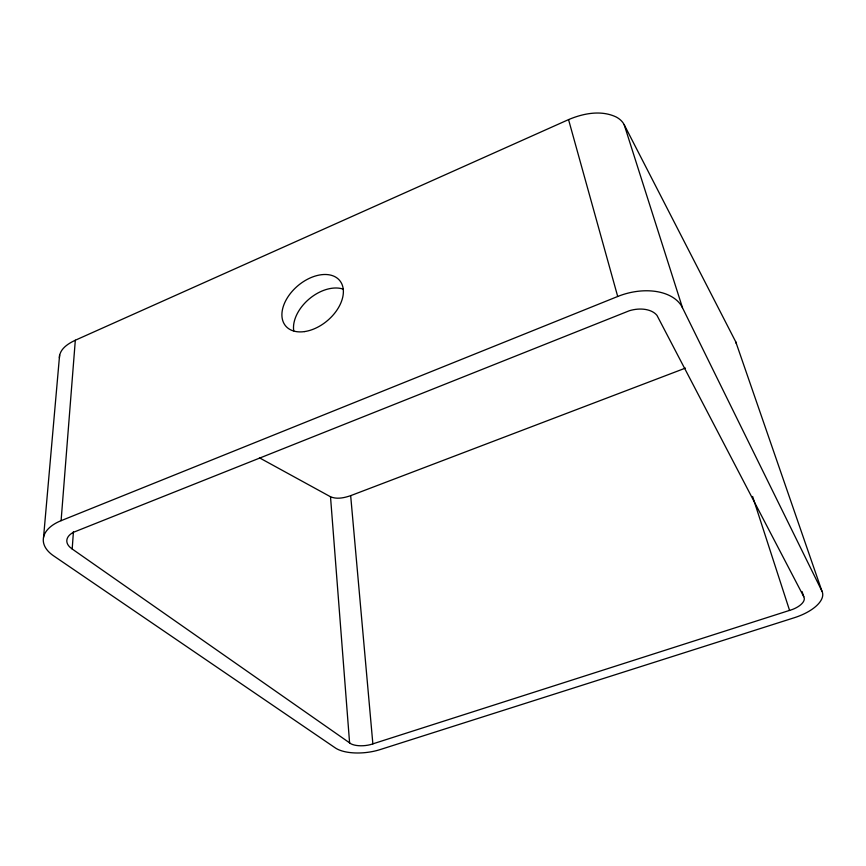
<?xml version="1.0" encoding="UTF-8"?>
<svg xmlns="http://www.w3.org/2000/svg" width="866" height="866" viewBox="0 0 866 866"><rect width="100%" height="100%" fill="white"/><g stroke="black" fill="none" stroke-linecap="round" stroke-linejoin="round"><path stroke-width="1.3" d="M802.057 591.565L804.233 598.005A18.781 8.552 -14.9 0 1 792.433 609.48L370.399 744.641A16.768 7.199 -6.3 0 1 351.066 743.883L72.192 549.001L73.437 531.562M59.397 357.831C59.473 348.966 68.187 343.585 75.32 340.23L568.551 119.616C583.327 113.349 601.156 109.83 616.246 117.029A48.496 26.998 -20.7 0 1 624.202 124.736L735.797 341.94L821.931 591.121A37.66 17.147 -14.9 0 1 794.274 617.739L380.066 749.61A33.622 14.43 -6.3 0 1 335.283 747.899L53.584 555.831A46.374 24.898 1.4 0 1 61.096 520.683L75.32 340.23M43.549 537.364L59.602 355.136M61.096 520.683L617.707 296.486A51.549 33.038 -16.4 0 1 682.462 307.701L821.931 591.121M259.486 457.843L330.509 496.759C336.928 499.52 344.322 497.831 350.665 495.655L685.45 368.104M72.192 549.001L70.059 547.301A23.133 12.416 1.4 0 1 73.491 532.276L629.365 310.732A25.709 16.476 -16.4 0 1 656.991 315.408L803.767 596.674M752.63 496.489L789.597 610.487M735.797 341.94L736.317 343.575M624.202 124.736L682.462 307.701M568.551 119.616L617.707 296.486M350.665 495.655L372.867 743.937M330.509 496.759L349.604 743.017M293.726 330.823A34.846 22.884 -40.2 0 1 309.108 299.03A34.846 22.884 -40.2 0 1 343.055 289.071M304.583 331.581A35.3 22.862 -40.2 0 0 342.362 285.282A35.3 22.862 -40.2 0 0 290.965 292.762A35.3 22.862 -40.2 0 0 304.583 331.581"/></g></svg>
